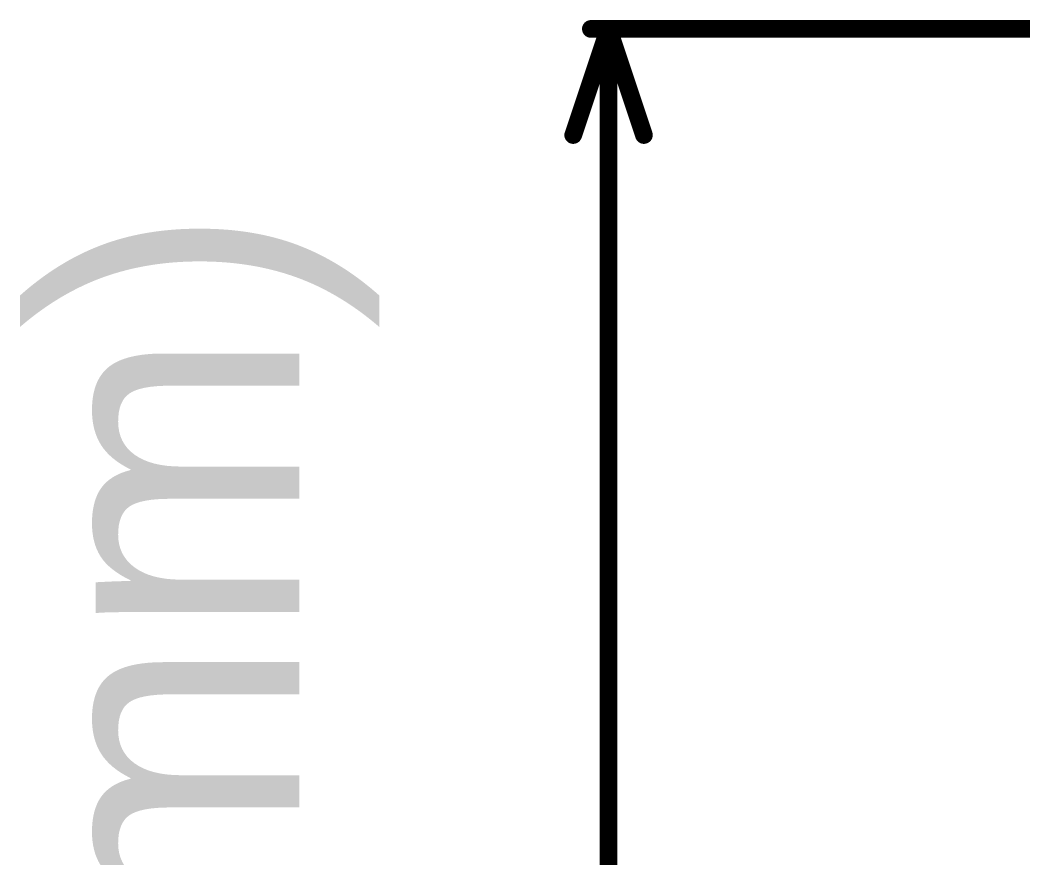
# Model space of a CAD drawing. Header units: inches. Extents: x -17 to 443, y -40 to 218.
# Drawn here: x -17.5 to -3.09, y 15.25 to 27.29 of the extents above; entities that cross this region are included whole.
import ezdxf

# ---------------------------------------------------------------- set-up
doc = ezdxf.new("R2010")
doc.units = ezdxf.units.IN
doc.layers.add('Dimension', color=6, linetype='Continuous')
doc.styles.add('Arial', font='', dxfattribs={"height": 0.2})
doc.styles.get('Arial').set_extended_font_data('Arial')

msp = doc.modelspace()

# ---------------------------------------------------------------- linework, layer by layer
at = {"layer": 'Dimension', "const_width": 0.254}
for points in [[(-9.55, 25.635), (-9.042, 27.159)], [(-9.296, 27.159), (9.41, 27.159)], [(-9.042, 27.159), (-8.534, 25.635)], [(-9.042, 13.58), (-9.042, 27.159)]]:
    msp.add_lwpolyline(points, dxfattribs=at)
at = {"layer": 'Dimension', "const_width": 0.127}
for points in [[(-9.36, 27.159, 1), (-9.233, 27.159, 1)], [(-9.106, 27.159, 1), (-8.979, 27.159, 1)], [(-9.106, 27.159, 1), (-8.979, 27.159, 1)], [(-9.106, 27.159, 1), (-8.979, 27.159, 1)], [(-9.614, 25.635, 1), (-9.487, 25.635, 1)], [(-8.598, 25.635, 1), (-8.471, 25.635, 1)]]:
    msp.add_lwpolyline(points, format="xyb", close=True, dxfattribs=at)

# ---------------------------------------------------------------- texts
at = {"layer": 'Dimension', "style": 'Arial'}
msp.add_text('27.16 (mm)', height=3.81, rotation=90, dxfattribs=at).set_placement((-13.483, -2.587))

doc.saveas('drawing.dxf')
